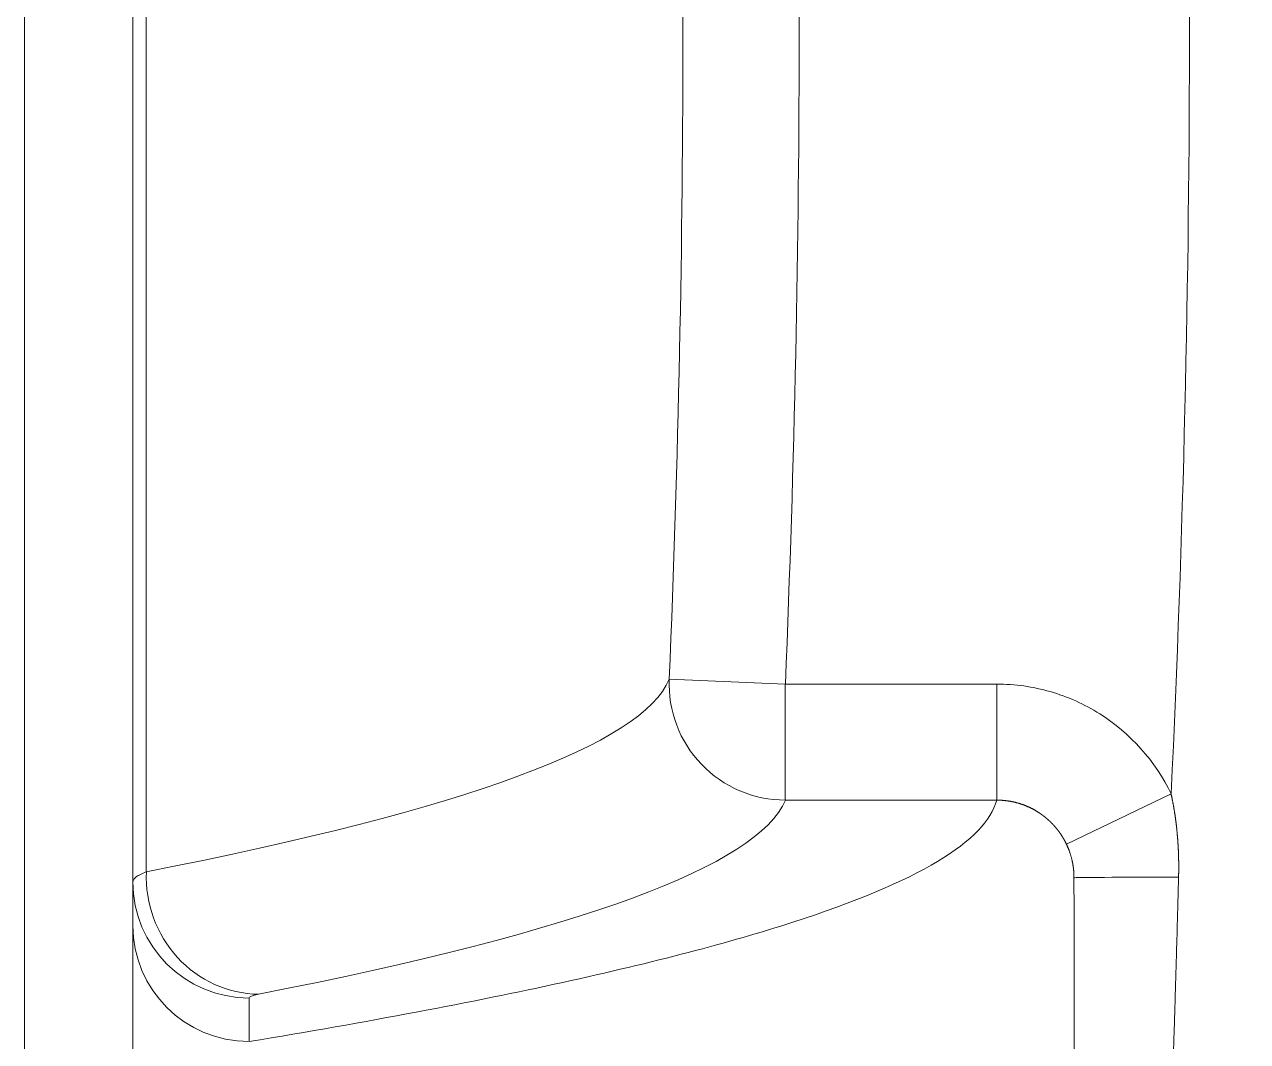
# Model space of a CAD drawing. Header units: millimetres. Extents: x 4664 to 8864, y -38 to 2932.
# Drawn here: x 8022.77 to 8036.52, y 2202.75 to 2214.18 of the extents above; entities that cross this region are included whole.
import ezdxf

# ---------------------------------------------------------------- set-up
doc = ezdxf.new("R2010")
doc.units = ezdxf.units.MM

msp = doc.modelspace()

# ---------------------------------------------------------------- linework, layer by layer
at = {"lineweight": 5}
for p, q in [((8022.773, 2199.975), (8022.773, 2228.386)), ((8023.991, 2227.187), (8023.991, 2201.174)), ((8024.142, 2223.704), (8024.142, 2204.657)), ((8030.02, 2206.823), (8031.324, 2206.768)), ((8031.324, 2206.768), (8033.7, 2206.768)), ((8031.324, 2206.768), (8031.324, 2205.464)), ((8033.7, 2206.768), (8033.7, 2205.464)), ((8033.7, 2205.464), (8031.324, 2205.464)), ((8034.484, 2204.969), (8035.661, 2205.534)), ((8025.297, 2203.24), (8025.297, 2202.751))]:
    msp.add_line(p, q, dxfattribs=at)
for radius, start, end in [(182.774, 339.96842, 20.03158), (181.468, 357.26879, 2.73121), (175.775, 357.60091, 2.39909), (177.081, 357.60091, 2.39909)]:
    msp.add_arc((7854.399, 2214.181), radius, start, end, dxfattribs=at)
for centre, major_axis, ratio, start_param, end_param in [((7854.399, 2207.024), (-175.663, 0), 0.052336, 2.881242, 3.119747), ((8031.324, 2206.768), (1.205, -0.503), 0.998391, 3.495724, 5.107297), ((7854.399, 2205.666), (176.968, 0), 0.052336, 6.022835, 6.26134), ((8025.403, 2204.586), (0.252, -1.281), 0.964976, 4.470768, 6.082341), ((8025.297, 2204.544), (1.306, 0), 0.99863, 3.141593, 4.712389), ((8035.875, 2204.591), (1.306, 0), 0.005324, 1.671068, 3.12747), ((8025.297, 2204.055), (1.306, 0), 0.99863, 3.141593, 4.712389)]:
    msp.add_ellipse(centre, major_axis=major_axis, ratio=ratio, start_param=start_param, end_param=end_param, dxfattribs=at)
for points, knots in [([(8033.7, 2206.768), (8033.905, 2206.768), (8034.106, 2206.739), (8034.498, 2206.627), (8034.686, 2206.542), (8035.201, 2206.218), (8035.485, 2205.899), (8035.661, 2205.534)], [0, 0, 0, 0, 0.25, 0.25, 0.5, 0.5, 1, 1, 1, 1]), ([(8025.297, 2202.751), (8026.629, 2202.97), (8027.803, 2203.191), (8029.842, 2203.639), (8030.705, 2203.864), (8032.109, 2204.318), (8032.653, 2204.546), (8033.418, 2205.004), (8033.64, 2205.234), (8033.7, 2205.464)], [0, 0, 0, 0, 0.25, 0.25, 0.5, 0.5, 0.75, 0.75, 1, 1, 1, 1]), ([(8034.484, 2204.969), (8034.483, 2204.97), (8034.482, 2204.973), (8034.48, 2204.977), (8034.478, 2204.981), (8034.476, 2204.985), (8034.474, 2204.989), (8034.472, 2204.993), (8034.47, 2204.997), (8034.468, 2205.001), (8034.466, 2205.005), (8034.464, 2205.008), (8034.462, 2205.012), (8034.46, 2205.016), (8034.457, 2205.02), (8034.455, 2205.024), (8034.453, 2205.028), (8034.451, 2205.032), (8034.449, 2205.035), (8034.446, 2205.039), (8034.444, 2205.043), (8034.442, 2205.047), (8034.44, 2205.05), (8034.437, 2205.054), (8034.435, 2205.058), (8034.433, 2205.061), (8034.43, 2205.065), (8034.428, 2205.069), (8034.426, 2205.072), (8034.423, 2205.076), (8034.421, 2205.08), (8034.418, 2205.083), (8034.416, 2205.087), (8034.414, 2205.09), (8034.411, 2205.094), (8034.409, 2205.097), (8034.406, 2205.101), (8034.404, 2205.104), (8034.401, 2205.108), (8034.399, 2205.111), (8034.396, 2205.115), (8034.393, 2205.118), (8034.391, 2205.121), (8034.388, 2205.125), (8034.386, 2205.128), (8034.383, 2205.132), (8034.38, 2205.135), (8034.378, 2205.138), (8034.375, 2205.141), (8034.372, 2205.145), (8034.37, 2205.148), (8034.367, 2205.151), (8034.364, 2205.154), (8034.362, 2205.158), (8034.359, 2205.161), (8034.356, 2205.164), (8034.354, 2205.167), (8034.351, 2205.17), (8034.348, 2205.173), (8034.345, 2205.177), (8034.343, 2205.18), (8034.34, 2205.183), (8034.337, 2205.186), (8034.334, 2205.189), (8034.331, 2205.192), (8034.328, 2205.195), (8034.326, 2205.198), (8034.323, 2205.201), (8034.32, 2205.204), (8034.317, 2205.206), (8034.314, 2205.209), (8034.311, 2205.212), (8034.308, 2205.215), (8034.306, 2205.218), (8034.303, 2205.221), (8034.3, 2205.223), (8034.297, 2205.226), (8034.294, 2205.229), (8034.291, 2205.232), (8034.288, 2205.234), (8034.285, 2205.237), (8034.282, 2205.24), (8034.279, 2205.243), (8034.276, 2205.245), (8034.273, 2205.248), (8034.27, 2205.25), (8034.267, 2205.253), (8034.264, 2205.256), (8034.261, 2205.258), (8034.258, 2205.261), (8034.255, 2205.263), (8034.252, 2205.266), (8034.249, 2205.268), (8034.246, 2205.271), (8034.243, 2205.273), (8034.24, 2205.275), (8034.237, 2205.278), (8034.234, 2205.28), (8034.231, 2205.283), (8034.228, 2205.285), (8034.225, 2205.287), (8034.222, 2205.29), (8034.219, 2205.292), (8034.216, 2205.294), (8034.213, 2205.296), (8034.21, 2205.299), (8034.207, 2205.301), (8034.204, 2205.303), (8034.2, 2205.305), (8034.197, 2205.307), (8034.194, 2205.31), (8034.191, 2205.312), (8034.188, 2205.314), (8034.185, 2205.316), (8034.182, 2205.318), (8034.179, 2205.32), (8034.176, 2205.322), (8034.173, 2205.324), (8034.17, 2205.326), (8034.167, 2205.328), (8034.162, 2205.331), (8034.156, 2205.334), (8034.149, 2205.339), (8034.142, 2205.343), (8034.135, 2205.347), (8034.127, 2205.352), (8034.12, 2205.356), (8034.113, 2205.36), (8034.105, 2205.364), (8034.098, 2205.368), (8034.09, 2205.371), (8034.083, 2205.375), (8034.075, 2205.379), (8034.067, 2205.383), (8034.06, 2205.386), (8034.052, 2205.39), (8034.044, 2205.393), (8034.036, 2205.396), (8034.029, 2205.4), (8034.021, 2205.403), (8034.013, 2205.406), (8034.005, 2205.409), (8033.997, 2205.412), (8033.989, 2205.415), (8033.981, 2205.417), (8033.973, 2205.42), (8033.965, 2205.423), (8033.957, 2205.425), (8033.949, 2205.428), (8033.94, 2205.43), (8033.932, 2205.432), (8033.924, 2205.435), (8033.916, 2205.437), (8033.908, 2205.439), (8033.899, 2205.441), (8033.891, 2205.443), (8033.883, 2205.445), (8033.875, 2205.446), (8033.866, 2205.448), (8033.858, 2205.45), (8033.85, 2205.451), (8033.841, 2205.452), (8033.833, 2205.454), (8033.825, 2205.455), (8033.816, 2205.456), (8033.808, 2205.457), (8033.8, 2205.458), (8033.791, 2205.459), (8033.783, 2205.46), (8033.775, 2205.461), (8033.766, 2205.461), (8033.758, 2205.462), (8033.75, 2205.463), (8033.741, 2205.463), (8033.733, 2205.463), (8033.725, 2205.464), (8033.716, 2205.464), (8033.708, 2205.464), (8033.703, 2205.464), (8033.7, 2205.464)], [0, 0, 0, 0, 0.004556, 0.009108, 0.013657, 0.018202, 0.022743, 0.02728, 0.031813, 0.036343, 0.040868, 0.045389, 0.049905, 0.054418, 0.058926, 0.06343, 0.067929, 0.072423, 0.076913, 0.081399, 0.085879, 0.090355, 0.094825, 0.099291, 0.103752, 0.108208, 0.112658, 0.117104, 0.121544, 0.125978, 0.130408, 0.134831, 0.13925, 0.143662, 0.148069, 0.152471, 0.156866, 0.161256, 0.16564, 0.170018, 0.17439, 0.178755, 0.183115, 0.187468, 0.191816, 0.196157, 0.200491, 0.204819, 0.209141, 0.213456, 0.217765, 0.222067, 0.226362, 0.230651, 0.234933, 0.239208, 0.243476, 0.247737, 0.251991, 0.256239, 0.260479, 0.264712, 0.268937, 0.273156, 0.277367, 0.281571, 0.285767, 0.289957, 0.294138, 0.298312, 0.302479, 0.306638, 0.310789, 0.314933, 0.319069, 0.323197, 0.327317, 0.33143, 0.335534, 0.339631, 0.34372, 0.3478, 0.351873, 0.355937, 0.359994, 0.364042, 0.368082, 0.372114, 0.376137, 0.380152, 0.384159, 0.388158, 0.392148, 0.396129, 0.400102, 0.404067, 0.408023, 0.411971, 0.415909, 0.41984, 0.423761, 0.427674, 0.431578, 0.435473, 0.43936, 0.443238, 0.447107, 0.450967, 0.454818, 0.45866, 0.462493, 0.466318, 0.470133, 0.473939, 0.477737, 0.481525, 0.485304, 0.489074, 0.492835, 0.496587, 0.500329, 0.508881, 0.517444, 0.526017, 0.5346, 0.543193, 0.551794, 0.560404, 0.569021, 0.577647, 0.586279, 0.594919, 0.603564, 0.612216, 0.620872, 0.629534, 0.6382, 0.646869, 0.655543, 0.664219, 0.672898, 0.681578, 0.690261, 0.698944, 0.707629, 0.716313, 0.724997, 0.73368, 0.742362, 0.751043, 0.759721, 0.768397, 0.777069, 0.785738, 0.794403, 0.803064, 0.811719, 0.82037, 0.829014, 0.837652, 0.846284, 0.854908, 0.863524, 0.872133, 0.880733, 0.889324, 0.897905, 0.906477, 0.915039, 0.923589, 0.932129, 0.940658, 0.949174, 0.957678, 0.96617, 0.974648, 0.983113, 0.991563, 1, 1, 1, 1]), ([(8035.661, 2205.534), (8035.661, 2205.531), (8035.662, 2205.525), (8035.664, 2205.517), (8035.666, 2205.509), (8035.668, 2205.5), (8035.669, 2205.492), (8035.671, 2205.484), (8035.673, 2205.475), (8035.674, 2205.467), (8035.676, 2205.459), (8035.678, 2205.45), (8035.679, 2205.442), (8035.681, 2205.434), (8035.682, 2205.425), (8035.684, 2205.417), (8035.686, 2205.409), (8035.687, 2205.4), (8035.689, 2205.392), (8035.69, 2205.383), (8035.692, 2205.375), (8035.693, 2205.366), (8035.694, 2205.358), (8035.696, 2205.35), (8035.697, 2205.341), (8035.699, 2205.333), (8035.7, 2205.324), (8035.701, 2205.316), (8035.703, 2205.307), (8035.704, 2205.299), (8035.705, 2205.29), (8035.706, 2205.282), (8035.708, 2205.273), (8035.709, 2205.264), (8035.71, 2205.256), (8035.711, 2205.247), (8035.712, 2205.239), (8035.713, 2205.23), (8035.714, 2205.222), (8035.716, 2205.213), (8035.717, 2205.204), (8035.718, 2205.196), (8035.719, 2205.187), (8035.72, 2205.178), (8035.721, 2205.17), (8035.722, 2205.161), (8035.723, 2205.152), (8035.724, 2205.144), (8035.725, 2205.135), (8035.725, 2205.126), (8035.726, 2205.118), (8035.727, 2205.109), (8035.728, 2205.1), (8035.729, 2205.092), (8035.73, 2205.083), (8035.73, 2205.074), (8035.731, 2205.065), (8035.732, 2205.057), (8035.733, 2205.048), (8035.733, 2205.039), (8035.734, 2205.03), (8035.735, 2205.021), (8035.735, 2205.013), (8035.736, 2205.004), (8035.737, 2204.995), (8035.737, 2204.986), (8035.738, 2204.977), (8035.738, 2204.968), (8035.739, 2204.96), (8035.739, 2204.951), (8035.74, 2204.942), (8035.74, 2204.933), (8035.741, 2204.924), (8035.741, 2204.915), (8035.742, 2204.906), (8035.742, 2204.897), (8035.742, 2204.888), (8035.743, 2204.879), (8035.743, 2204.87), (8035.744, 2204.861), (8035.744, 2204.852), (8035.744, 2204.843), (8035.744, 2204.835), (8035.745, 2204.826), (8035.745, 2204.817), (8035.745, 2204.807), (8035.745, 2204.798), (8035.745, 2204.789), (8035.746, 2204.78), (8035.746, 2204.771), (8035.746, 2204.762), (8035.746, 2204.753), (8035.746, 2204.744), (8035.746, 2204.735), (8035.746, 2204.726), (8035.746, 2204.717), (8035.746, 2204.708), (8035.746, 2204.699), (8035.746, 2204.69), (8035.746, 2204.68), (8035.746, 2204.671), (8035.746, 2204.662), (8035.746, 2204.653), (8035.746, 2204.644), (8035.745, 2204.635), (8035.745, 2204.625), (8035.745, 2204.616), (8035.745, 2204.607), (8035.745, 2204.601), (8035.745, 2204.598)], [0, 0, 0, 0, 0.008987, 0.01798, 0.026977, 0.03598, 0.044988, 0.054001, 0.06302, 0.072044, 0.081073, 0.090108, 0.099148, 0.108194, 0.117246, 0.126303, 0.135366, 0.144435, 0.15351, 0.162591, 0.171677, 0.18077, 0.189868, 0.198973, 0.208083, 0.2172, 0.226323, 0.235453, 0.244588, 0.25373, 0.262879, 0.272034, 0.281195, 0.290363, 0.299538, 0.308719, 0.317907, 0.327102, 0.336303, 0.345512, 0.354727, 0.363949, 0.373179, 0.382415, 0.391658, 0.400909, 0.410166, 0.419431, 0.428703, 0.437983, 0.447269, 0.456563, 0.465865, 0.475174, 0.484491, 0.493815, 0.503147, 0.512487, 0.521834, 0.531189, 0.540552, 0.549922, 0.559301, 0.568687, 0.578082, 0.587485, 0.596895, 0.606314, 0.615741, 0.625176, 0.634619, 0.644071, 0.653531, 0.662999, 0.672476, 0.681962, 0.691455, 0.700958, 0.710469, 0.719988, 0.729516, 0.739053, 0.748599, 0.758154, 0.767717, 0.777289, 0.786871, 0.796461, 0.80606, 0.815668, 0.825286, 0.834912, 0.844548, 0.854193, 0.863847, 0.87351, 0.883183, 0.892865, 0.902557, 0.912258, 0.921969, 0.931689, 0.941418, 0.951158, 0.960907, 0.970665, 0.980434, 0.990212, 1, 1, 1, 1]), ([(8034.569, 2204.591), (8034.569, 2204.592), (8034.569, 2204.595), (8034.569, 2204.599), (8034.569, 2204.603), (8034.569, 2204.607), (8034.569, 2204.611), (8034.569, 2204.616), (8034.569, 2204.62), (8034.569, 2204.625), (8034.569, 2204.63), (8034.568, 2204.634), (8034.568, 2204.639), (8034.568, 2204.644), (8034.568, 2204.649), (8034.567, 2204.654), (8034.567, 2204.66), (8034.566, 2204.665), (8034.566, 2204.67), (8034.565, 2204.676), (8034.565, 2204.681), (8034.564, 2204.687), (8034.564, 2204.693), (8034.563, 2204.699), (8034.562, 2204.705), (8034.561, 2204.711), (8034.56, 2204.717), (8034.559, 2204.724), (8034.558, 2204.73), (8034.557, 2204.737), (8034.556, 2204.743), (8034.555, 2204.75), (8034.554, 2204.757), (8034.552, 2204.764), (8034.551, 2204.77), (8034.549, 2204.778), (8034.547, 2204.788), (8034.544, 2204.802), (8034.54, 2204.819), (8034.535, 2204.834), (8034.531, 2204.847), (8034.528, 2204.859), (8034.524, 2204.869), (8034.521, 2204.879), (8034.518, 2204.888), (8034.515, 2204.897), (8034.511, 2204.905), (8034.508, 2204.914), (8034.504, 2204.923), (8034.501, 2204.931), (8034.498, 2204.939), (8034.494, 2204.947), (8034.491, 2204.954), (8034.487, 2204.962), (8034.485, 2204.967), (8034.484, 2204.969)], [0, 0, 0, 0, 0.010049, 0.020333, 0.030854, 0.041611, 0.052608, 0.063844, 0.075321, 0.087041, 0.099004, 0.111212, 0.123667, 0.136369, 0.14932, 0.162522, 0.175975, 0.189681, 0.203642, 0.217859, 0.232332, 0.247065, 0.262057, 0.277311, 0.292827, 0.308607, 0.324653, 0.340966, 0.357547, 0.374398, 0.39152, 0.408913, 0.426581, 0.444523, 0.462742, 0.481238, 0.500013, 0.547169, 0.59058, 0.630177, 0.665898, 0.697691, 0.725511, 0.74932, 0.774357, 0.798957, 0.823116, 0.84683, 0.870093, 0.892902, 0.915253, 0.937142, 0.958564, 0.979518, 1, 1, 1, 1]), ([(8034.571, 2197.744), (8034.571, 2197.767), (8034.571, 2197.813), (8034.571, 2197.882), (8034.571, 2197.951), (8034.571, 2198.021), (8034.571, 2198.091), (8034.571, 2198.161), (8034.571, 2198.231), (8034.571, 2198.302), (8034.571, 2198.372), (8034.571, 2198.443), (8034.571, 2198.514), (8034.571, 2198.585), (8034.571, 2198.657), (8034.57, 2198.728), (8034.57, 2198.8), (8034.57, 2198.872), (8034.57, 2198.944), (8034.57, 2199.017), (8034.57, 2199.089), (8034.57, 2199.162), (8034.57, 2199.235), (8034.57, 2199.308), (8034.57, 2199.382), (8034.57, 2199.569), (8034.57, 2199.873), (8034.57, 2200.297), (8034.57, 2200.729), (8034.57, 2201.298), (8034.57, 2202.015), (8034.57, 2202.652), (8034.57, 2203.079), (8034.57, 2203.283), (8034.57, 2203.491), (8034.57, 2203.702), (8034.57, 2203.919), (8034.57, 2204.139), (8034.569, 2204.363), (8034.569, 2204.515), (8034.569, 2204.591)], [0, 0, 0, 0, 0.010091, 0.020211, 0.030359, 0.040535, 0.05074, 0.060972, 0.071233, 0.081523, 0.09184, 0.102186, 0.112561, 0.122963, 0.133394, 0.143853, 0.154341, 0.164856, 0.1754, 0.185973, 0.196573, 0.207202, 0.21786, 0.228545, 0.239259, 0.250001, 0.3106, 0.372466, 0.4356, 0.5, 0.621652, 0.75, 0.779093, 0.808802, 0.839127, 0.870069, 0.901627, 0.933802, 0.966593, 1, 1, 1, 1]), ([(8035.745, 2204.598), (8035.744, 2204.57), (8035.742, 2204.515), (8035.74, 2204.432), (8035.738, 2204.349), (8035.736, 2204.267), (8035.733, 2204.184), (8035.731, 2204.102), (8035.729, 2204.019), (8035.727, 2203.937), (8035.724, 2203.855), (8035.722, 2203.772), (8035.72, 2203.69), (8035.717, 2203.608), (8035.715, 2203.526), (8035.712, 2203.444), (8035.71, 2203.362), (8035.707, 2203.28), (8035.705, 2203.198), (8035.703, 2203.116), (8035.7, 2203.035), (8035.698, 2202.953), (8035.695, 2202.871), (8035.692, 2202.79), (8035.69, 2202.708), (8035.687, 2202.627), (8035.685, 2202.546), (8035.682, 2202.464), (8035.679, 2202.383), (8035.677, 2202.302), (8035.674, 2202.221), (8035.672, 2202.14), (8035.669, 2202.059), (8035.666, 2201.978), (8035.663, 2201.897), (8035.661, 2201.816), (8035.658, 2201.736), (8035.655, 2201.655), (8035.652, 2201.574), (8035.65, 2201.494), (8035.647, 2201.413), (8035.644, 2201.333), (8035.641, 2201.253), (8035.638, 2201.172), (8035.635, 2201.092), (8035.633, 2201.012), (8035.63, 2200.932), (8035.627, 2200.852), (8035.624, 2200.772), (8035.621, 2200.692), (8035.618, 2200.612), (8035.615, 2200.532), (8035.612, 2200.452), (8035.609, 2200.373), (8035.606, 2200.293), (8035.603, 2200.213), (8035.6, 2200.134), (8035.597, 2200.055), (8035.594, 2199.975), (8035.591, 2199.896), (8035.587, 2199.817), (8035.584, 2199.737), (8035.581, 2199.658), (8035.578, 2199.579), (8035.575, 2199.5), (8035.572, 2199.421), (8035.569, 2199.342), (8035.565, 2199.264), (8035.562, 2199.185), (8035.559, 2199.106), (8035.556, 2199.027), (8035.552, 2198.949), (8035.549, 2198.87), (8035.546, 2198.792), (8035.542, 2198.713), (8035.539, 2198.635), (8035.536, 2198.557), (8035.532, 2198.479), (8035.529, 2198.401), (8035.526, 2198.322), (8035.522, 2198.244), (8035.519, 2198.166), (8035.516, 2198.089), (8035.512, 2198.011), (8035.509, 2197.933), (8035.505, 2197.855), (8035.503, 2197.803), (8035.502, 2197.778)], [0, 0, 0, 0, 0.01214, 0.024271, 0.036393, 0.048506, 0.06061, 0.072705, 0.084792, 0.096869, 0.108937, 0.120996, 0.133046, 0.145088, 0.15712, 0.169144, 0.181158, 0.193164, 0.20516, 0.217148, 0.229126, 0.241096, 0.253057, 0.265009, 0.276951, 0.288885, 0.30081, 0.312726, 0.324633, 0.336532, 0.348421, 0.360301, 0.372172, 0.384035, 0.395888, 0.407733, 0.419569, 0.431395, 0.443213, 0.455022, 0.466822, 0.478613, 0.490395, 0.502168, 0.513932, 0.525688, 0.537434, 0.549172, 0.5609, 0.57262, 0.584331, 0.596033, 0.607726, 0.61941, 0.631085, 0.642751, 0.654409, 0.666057, 0.677697, 0.689328, 0.700949, 0.712562, 0.724166, 0.735762, 0.747348, 0.758925, 0.770494, 0.782053, 0.793604, 0.805146, 0.816679, 0.828203, 0.839718, 0.851224, 0.862722, 0.874211, 0.88569, 0.897161, 0.908623, 0.920076, 0.931521, 0.942956, 0.954382, 0.9658, 0.977209, 0.988609, 1, 1, 1, 1])]:
    msp.add_open_spline(points, degree=3, knots=knots, dxfattribs=at)
for points in [[(8023.991, 2204.544), (8023.991, 2204.554), (8023.998, 2204.572), (8024.026, 2204.601), (8024.073, 2204.629), (8024.117, 2204.648), (8024.142, 2204.657)], [(8025.403, 2203.282), (8025.332, 2203.268), (8025.297, 2203.254), (8025.297, 2203.24)]]:
    msp.add_open_spline(points, degree=3, dxfattribs=at)

doc.saveas('drawing.dxf')
